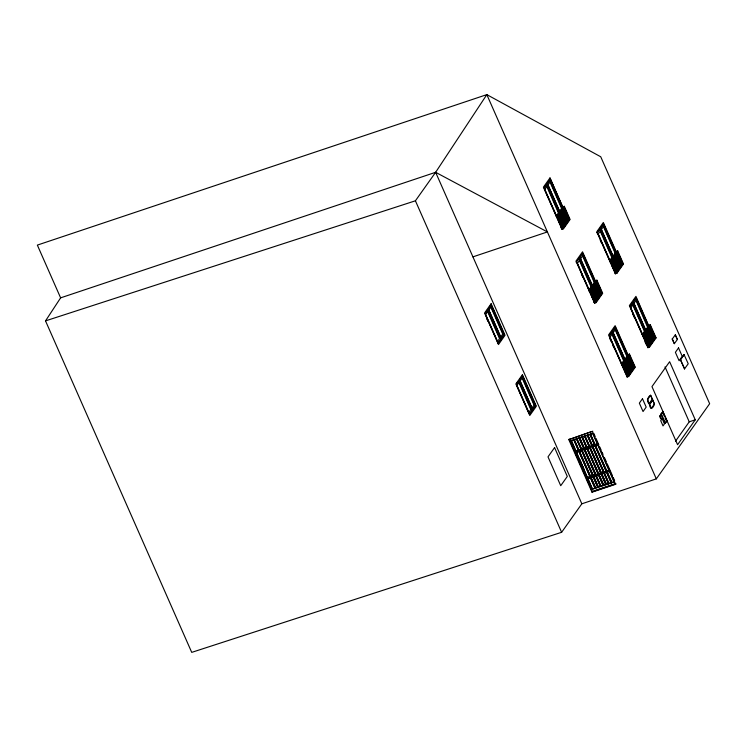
<?xml version="1.0" encoding="UTF-8"?>
<svg xmlns="http://www.w3.org/2000/svg" width="747" height="747" viewBox="0 0 747 747"><rect width="100%" height="100%" fill="white"/><g stroke="black" fill="none" stroke-linecap="round" stroke-linejoin="round"><path stroke-width="1.12" d="M45.52 320.883L60.619 297.857L435.632 172.305L486.829 94.626L600.737 156.777L709.65 403.707L656.314 478.874L581.838 503.805L561.623 532.294L191.727 652.374L45.52 320.883L415.416 200.794L435.632 172.305L547.402 231.934L472.935 256.865M562.724 206.854L549.969 177.935L543.396 187.189L561.949 229.254L563.527 228.731L570.101 219.45L564.312 206.312L562.734 206.835L556.151 216.107L557.729 215.584L564.312 206.312M544.152 187.534L545.291 185.928M547.915 182.221L549.054 180.625M550.268 179.607L544.246 188.113L561.651 227.574L567.683 219.076L550.268 179.607L549.615 179.831L566.553 218.227M488.93 307.708L490.06 306.111M491.283 305.093L485.251 313.6L498.305 343.2L504.337 334.703L491.283 305.093L490.63 305.318L503.683 334.917L500.854 338.914M557.944 214.996L558.7 213.941M560.203 211.821L562.706 208.292M556.851 216.835L562.015 228.031L561.492 228.199L562.248 227.695L562.706 228.75L561.949 229.254M558.14 215.015L558.803 214.632L564.134 226.724L563.471 227.107L558.523 215.892M556.384 216.014L544.722 189.57L546.832 186.601L564.218 226.042L564.751 225.874L559.559 213.577L558.887 213.95M564.751 225.874L546.421 184.332L547.075 184.117L564.975 224.987L565.498 224.81L560.306 212.521L559.643 212.895M560.913 211.662L566.394 223.549L565.722 223.932L560.39 211.84L560.913 211.662L566.245 223.755L565.722 223.932M561.669 210.598L567.001 222.69L566.478 222.867L561.146 210.775L561.809 210.402L567.141 222.494L565.768 224.445M562.566 209.337L567.748 221.635L567.225 221.812L561.893 209.72L562.566 209.337L567.748 221.635M549.969 177.935L568.504 220.58L567.981 220.748L562.65 208.656L563.313 208.282L562.79 208.46L564.06 211.354M563.574 227.798L569.587 219.329L564.256 207.236L558.242 215.706L563.574 227.798L562.528 228.152M559.298 217.638L565.152 209.954L559.26 218.684L565.152 209.954M563.789 221.019L565.89 218.059M568.047 216.527L561.52 225.174L568.047 216.527L562.043 224.996M560.997 227.798L562.127 226.201M563.201 227.209L568.542 219.683L569.587 219.329M564.218 226.042L564.891 225.669M564.975 224.987L565.638 224.614M566.478 222.867L567.141 222.494M567.225 221.812L567.897 221.429M567.981 220.748L568.644 220.374M562.706 228.75L564.545 226.164M497.651 343.415L501.144 339.203L488.08 309.603L487.427 309.828L500.481 339.427M577.87 259.807L579.653 257.986L593.379 289.397M601.111 230.506L600.168 228.367L603.006 224.38L620.412 263.85L617.582 267.837L618.236 267.622L621.065 263.626L603.66 224.156L596.974 232.877L599.804 228.881L618.133 270.423L617.61 270.591L600.214 231.15L598.114 234.119L609.776 260.563M576.17 262.197L582.856 253.485L600.261 292.945L596.405 297.68M516.457 383.977L517.596 382.38M520.22 378.673L521.359 377.076M522.583 376.058L516.551 384.556L529.604 414.155L535.636 405.658L522.583 376.058L521.92 376.273L534.983 405.873L532.144 409.87M520.033 381.063L522.134 378.103L534.03 405.079L531.929 408.039L520.491 382.1M595.536 281.245L582.548 251.804L575.984 261.067L594.537 303.123L596.106 302.6L602.689 293.319L596.89 280.181L595.088 281.031L595.611 280.863L596.069 281.908L595.546 282.086M616.873 252.589L616.35 252.766L615.892 251.711L617.694 250.861L623.493 263.999L616.91 273.281L615.341 273.804L596.788 231.738L603.352 222.485L616.574 252.449M596.89 280.181L590.307 289.453L588.739 289.985L595.611 280.863M616.705 272.44L622.214 264.681L616.415 251.534L609.543 260.656L611.111 260.133L617.694 250.861M590.532 288.874L591.279 287.81M594.285 283.58L595.789 281.46L596.834 281.105L602.166 293.197L596.162 301.667L590.821 289.575L596.834 281.105M614.342 255.315L615.089 254.251M615.593 253.55L616.592 252.141M589.719 290.854L589.196 291.031L589.719 290.854L594.593 301.9L594.07 302.077L594.593 301.9M591.241 288.706L596.573 300.798L596.05 300.976L590.718 288.884L591.391 288.51L596.722 300.602L596.199 300.77M594.248 284.476L599.58 296.568L599.057 296.736L593.725 284.644L594.388 284.271L599.729 296.363L599.197 296.54L594.257 285.326M594.995 283.412L600.336 295.504L599.813 295.681L594.472 283.589L595.144 283.216L600.476 295.308L599.953 295.476L582.604 255.969L580.503 258.929L598.076 298.679L597.553 298.856L593.641 289.453M599.281 291.732L595.228 282.534L595.891 282.151L601.083 294.449L600.56 294.626L599.402 291.993M610.532 261.534L610 261.711L610.532 261.534L615.397 272.58L614.874 272.748L615.397 272.58M615.696 269.023L611.522 259.564L612.195 259.181L617.526 271.273L617.003 271.45L615.845 268.827M614.305 256.212L619.636 268.304L619.114 268.481L613.782 256.389L614.445 256.006L619.777 268.098L619.254 268.276L615.192 259.078M615.052 255.147L620.383 267.239L619.861 267.417L614.529 255.325L615.192 254.951L620.533 267.043L620.001 267.221L615.061 255.997M615.808 254.092L621.14 266.184L620.617 266.362L615.276 254.269L615.948 253.887L621.28 265.979L620.757 266.156L615.808 254.942M616.555 253.037L622.027 264.924L621.364 265.297L616.032 253.205L616.555 253.037L621.887 265.129M597.731 283.823L591.204 292.469L597.731 283.823L591.727 292.292M612.68 262.188L618.535 254.503L612.643 263.233L618.535 254.503M591.997 291.778L591.25 289.556M592.744 290.714L591.997 288.501M594.248 288.603L593.501 286.381M595.004 287.539L595.891 286.278M596.498 285.419L597.852 284.084M612.801 262.449L618.656 254.764M594.22 297.922L595.275 296.438M596.367 294.897L598.468 291.928M615.024 268.593L616.079 267.118M619.272 262.608L617.171 265.568L601.307 229.609L603.408 226.649L615.07 253.093M594.78 298.081L600.635 290.396L594.743 299.127L600.635 290.396M615.584 268.761L621.439 261.077L615.024 269.984M614.902 269.723L621.439 261.077M596.778 297.157L599.608 293.169M593.576 301.667L595.368 299.855M600.877 294.178L600.42 293.123L601.176 292.619L599.85 289.612M595.779 301.078L601.12 293.552L602.166 293.197M615.92 272.702L621.924 264.233L622.97 263.878L617.638 251.786L611.634 260.255L616.966 272.347L622.97 263.878M594.537 303.123L601.102 293.87L595.322 280.704M615.341 273.804L621.924 264.531M600.793 294.869L595.294 302.619L594.771 302.796L594.304 301.741M529.52 413.577L532.434 410.159L519.38 380.559L518.726 380.783L531.78 410.383M609.879 334.469L611.018 332.873M613.651 329.166L614.781 327.569L627.48 356.375M630.123 305.953L633.045 302.535L649.983 340.94M633.886 300.649L635.015 299.052M649.32 343.601L653.644 337.495L636.239 298.034L630.207 306.531L647.621 346.001M628.348 355.647L615.136 325.673L608.562 334.936L627.116 376.992L628.685 376.469L635.267 367.197L629.469 354.05L627.667 354.909L628.19 354.732L628.657 355.777L628.124 355.955M649.171 326.308L649.694 326.131L648.938 326.635L648.471 325.58L650.273 324.73L656.071 337.868L649.488 347.15L647.92 347.672L629.366 305.616L635.94 296.354L654.465 338.998L653.942 339.175L648.611 327.083L649.283 326.7L654.465 338.998M628.19 354.732L621.317 363.854L622.886 363.322L629.469 354.05M623.11 362.743L626.117 358.504M627.368 356.739L629.413 354.984L634.754 367.076L628.741 375.545L623.409 363.453L629.413 354.984M643.914 333.414L643.167 334.479L644.213 334.124L650.217 325.655L655.558 337.747L649.545 346.216L644.213 334.124M645.417 331.304L646.164 330.239M646.921 329.184L649.171 326.009L650.217 325.655M648.471 325.58L648.994 325.412L642.121 334.535L643.69 334.002L650.273 324.73M569.195 439.105L592.39 491.685L616.004 483.776L615.631 484.299L592.016 492.208L568.822 439.628L591.736 431.561M622.307 364.732L621.784 364.9L622.307 364.732L627.172 375.769L626.649 375.946L627.116 376.992M623.82 362.575L629.161 374.667L628.638 374.845L623.297 362.753L623.82 362.575L629.161 374.667M623.418 367.982L609.888 337.308L611.989 334.348L629.385 373.789L629.908 373.612L611.578 332.079L612.241 331.855L630.132 372.725L630.664 372.557L625.472 360.259L624.8 360.633M626.079 359.4L631.551 371.296L630.888 371.67L625.556 359.578L626.079 359.4L631.411 371.492L630.888 371.67M626.826 358.345L632.158 370.437L631.635 370.615L626.303 358.523L626.976 358.14L632.307 370.232L630.926 372.183M627.583 357.281L632.914 369.382L632.392 369.55L627.06 357.458L627.583 357.281L632.914 369.382M628.33 356.226L633.661 368.318L633.139 368.495L627.807 356.403L628.33 356.226L633.661 368.318M643.111 335.403L642.588 335.58L643.111 335.403L647.976 346.449L647.453 346.627L648.209 346.122M644.633 333.255L649.965 345.347L649.442 345.525L644.101 333.433L644.633 333.255L649.965 345.347M643.755 337.607L630.692 307.988L632.793 305.019L650.189 344.47L650.712 344.292L645.52 331.995L644.857 332.378M646.276 330.94L645.604 331.313L650.945 343.405L651.468 343.228L646.276 330.94L645.753 331.117M646.883 330.081L652.215 342.173L651.692 342.35L646.36 330.258L646.883 330.081L652.215 342.173M647.63 329.025L652.971 341.118L652.439 341.286L647.107 329.194L647.63 329.025L652.971 341.118M648.387 327.961L653.718 340.053L653.195 340.23L647.864 328.138L648.387 327.961L653.718 340.053M624.464 365.386L630.309 357.692L624.417 366.432L623.782 366.338M645.268 336.057L651.123 328.372L645.221 337.102L651.123 328.372M571.156 440.861L571.446 440.45L592.483 489.238L571.156 440.861L592.716 433.643L614.053 482.02L592.483 489.238M630.309 357.692L624.417 366.432M582.118 450.236L579.429 451.141L595.658 487.94L594.995 488.314L573.808 439.74L578.449 450.254M573.668 439.946L574.322 439.572L578.962 450.086M584.35 448.284L579.709 437.761L600.905 486.344L596.414 475.624L593.716 476.53L598.356 487.035L597.693 487.417L576.507 438.834L592.744 475.652M627.853 370.307L625.753 373.267L624.352 370.101M628.946 368.766L631.047 365.806M648.657 340.987L646.557 343.947L645.156 340.772M651.851 336.477L649.75 339.446L633.886 303.478L635.996 300.518L653.195 340.23M627.359 371.959L633.213 364.265L627.321 373.005L633.213 364.265M648.163 342.63L654.017 334.945L648.125 343.676L654.017 334.945M627.471 372.221L633.325 364.536M648.284 342.901L651.431 338.466M652.038 337.607L652.934 336.346M599.113 474.728L603.744 485.233L603.081 485.606L581.894 437.032L586.535 447.546M581.754 437.238L582.408 436.864L587.049 447.378M627.293 373.939L629.646 371.324M629.357 371.035L632.84 366.824L615.435 327.354L609.403 335.851L626.808 375.321L632.84 366.824M648.657 343.825L649.797 342.229M632.998 367.001L633.755 366.497L632.998 367.001L633.465 368.047M604.5 472.916L601.802 473.822L606.443 484.327L605.78 484.71L584.593 436.127L589.234 446.65M584.443 436.332L585.106 435.959L601.344 472.767M628.358 374.947L633.699 367.421L634.754 367.076M648.499 346.571L654.503 338.102L655.558 337.747M628.638 374.845L629.301 374.471M629.385 373.789L630.048 373.407L624.716 361.315L624.053 361.697M630.132 372.725L630.804 372.351M631.635 370.615L632.307 370.232M632.392 369.55L633.054 369.177M633.139 368.495L633.811 368.122M647.92 347.672L648.676 347.168M649.442 345.525L650.105 345.151M650.189 344.47L650.861 344.087M650.945 343.405L651.608 343.032M651.692 342.35L652.355 341.967M652.439 341.286L653.111 340.912M653.942 339.175L654.615 338.793M575.862 451.281L597.572 443.858L575.862 451.281L576.329 452.327L598.039 444.904L592.903 446.622L608.992 483.636L587.796 435.053L592.436 445.576M609.132 483.43L608.478 483.804L587.282 435.23L591.923 445.744M576.329 452.327L578.103 451.58M607.199 472.02L611.83 482.525L611.167 482.898L589.981 434.324L606.219 471.133M568.822 439.628L592.81 431.196M672.263 339.007L675.316 334.843L677.37 339.512L674.326 343.676L672.263 339.007L674.326 343.676M587.459 477.576L609.169 470.152L587.459 477.576L587.926 478.622L609.636 471.198L606.685 472.188L611.317 482.693M587.926 478.622L591.026 477.436M647.397 399.748L650.665 395.284L652.523 399.486C648.835 410.29 644.866 397.563 650.665 395.284M680.396 359.755L684.177 354.573L680.396 359.755L684.579 368.915L680.526 359.718M649.255 403.959L652.523 399.486M649.367 404.22L652.635 399.748L654.493 403.959C650.805 414.753 646.837 402.035 652.635 399.748M651.225 408.422L654.493 403.959M592.016 492.208L592.679 491.274M595.658 487.94L574.182 439.778M598.356 487.035L576.871 438.872L576.357 439.04M601.046 486.129L600.392 486.512L579.056 438.144L579.569 437.966M684.448 368.962L688.23 363.77L684.047 354.61M603.744 485.233L582.268 437.07M606.443 484.327L584.957 436.164M611.83 482.525L590.345 434.362L589.841 434.53M660.871 414.174L662.953 411.793L666.978 420.906L665.409 423.119L664.886 423.288L660.871 414.174L662.953 411.793M614.053 482.02L614.342 481.6L592.782 488.827M664.886 423.288L666.978 420.906M675.503 441.188L689.238 421.831L695.252 419.814L669.629 361.716L651.963 386.61L677.585 444.708L695.252 419.814M564.256 207.236L563.21 207.591L568.542 219.683M562.967 208.217L563.49 208.04M561.809 210.402L561.286 210.579L566.618 222.671M561.062 211.457L560.539 211.634L561.697 214.268M565.264 210.215L564.629 210.131M560.306 212.521L559.783 212.69L563.845 221.896M559.559 213.577L559.036 213.754L560.306 216.639M558.803 214.632L558.28 214.809L559.438 217.442M568.168 216.789L567.524 216.705M567.029 219.301L567.683 219.076M563.826 223.801L564.48 223.586M563.471 227.107L563.994 226.929L558.663 214.837M600.168 228.367L600.821 228.152L618.88 269.359L618.357 269.536L613.026 257.444L613.548 257.267M615.892 251.711L616.415 251.534M614.669 255.129L615.192 254.951M612.279 258.499L612.942 258.126L618.273 270.218L617.75 270.395L612.801 259.181M612.008 263.149L612.531 262.972M621.028 261.515L621.551 261.338M612.988 265.381L613.511 265.204L614.211 266.782M620.412 263.85L621.065 263.626M621.224 263.803L621.747 263.626M621.681 264.858L622.214 264.681M617.218 268.35L617.872 268.136M594.621 283.384L595.144 283.216M592.222 286.764L592.885 286.39L598.226 298.483L597.703 298.66L594.108 290.508M590.858 288.678L591.391 288.51M600.747 290.658L600.112 290.574M601.223 294.243L600.7 294.421L597.105 286.269M594.621 298.865L594.21 299.304M503.683 334.917L504.337 334.703M636.239 298.034L635.585 298.249L652.047 335.58M648.004 327.933L648.527 327.765M647.78 328.82L647.257 328.997L651.309 338.195M651.235 328.633L650.59 328.549M645.52 331.995L644.997 332.172L649.946 343.387M644.773 333.059L644.25 333.227L648.424 342.696M654.129 335.207L653.494 335.123M653.644 337.495L650.161 341.706L650.814 341.491M654.503 338.4L656.071 337.868M654.269 338.727L654.792 338.55L649.171 326.009M653.336 340.025L653.858 339.857M675.316 334.843L677.37 339.512M630.431 357.962L629.786 357.869M625.472 360.259L624.95 360.437L629.123 369.905M623.969 362.379L623.446 362.556L625.65 367.552M624.763 368.579L625.286 368.402M625.809 370.942L626.331 370.764L625.641 369.186M534.983 405.873L535.636 405.658M627.349 376.665L627.872 376.488M572.342 440.151L591.932 433.596M587.142 435.436L587.656 435.258M590.205 447.528L587.515 448.433L598.646 473.673M593.753 490.91L615.22 483.72M617.554 253.261L618.88 256.277M620.654 260.292L621.98 263.299M651.459 330.146L652.346 332.154M616.564 253.887L621.504 265.101M648.751 326.878L652.813 336.085M665.017 366.898L689.238 421.831M651.814 339.334L652.589 341.09M614.305 257.061L615.08 258.817M646.893 330.93L651.832 342.145M613.698 257.071L619.03 269.163L618.507 269.331L613.558 258.117M633.409 302.021L651.468 343.228M600.457 228.666L612.689 256.398M650.31 341.454L651.085 343.209M602.054 232.634L603.464 235.837M604.407 237.976L608.637 247.574M609.58 249.703L612.876 257.173M633.223 303.31L636.986 311.844M637.929 313.973L639.339 317.176M640.282 319.305L645.455 331.042M632.392 302.759L650.712 344.292M612.045 259.386L617.377 271.478L616.854 271.656L616.088 269.9M612.054 260.236L612.829 261.992M613.875 264.354L615.724 268.565M611.111 260.133L616.91 273.281M643.69 334.002L649.488 347.15M611.027 261.618L616.098 273.299L615.575 273.477L615.108 272.422M643.606 335.487L644.493 337.504M645.389 339.512L648.051 345.562M597.628 232.662L615.033 272.123M611.644 264.793L613.044 267.958M647.686 346.291L648.153 347.346M600.271 240.347L601.204 242.476M632.849 314.216L634.259 317.419M645.081 341.949L646.024 344.087M662.43 411.961L664.223 416.014M665.11 418.049L666.455 421.084M661.394 413.997L665.409 423.119M650.534 395.322L652.392 399.533M652.504 399.794L654.363 403.996M563.724 207.713L565.049 210.719M597.637 284.588L598.515 286.596M630.216 358.467L632.429 363.481M568.822 220.132L568.364 219.076L567.832 219.254L568.299 220.309M600.943 292.955L601.4 294.001M633.521 366.824L633.988 367.879M627.9 354.573L633.699 367.421M563.173 208.488L568.504 220.58M595.751 282.357L601.083 294.449M647.528 399.701L649.386 403.912M649.498 404.174L651.356 408.376M564.527 212.4L568.122 220.552M595.761 283.206L596.648 285.223M629.114 358.831L633.288 368.29M582.202 253.7L595.845 284.635M596.788 286.764L599.131 292.105M628.423 358.504L632.186 367.038M566.095 218.722L550.025 182.1L547.924 185.06L565.498 224.81M566.599 219.861L567.375 221.607M632.532 369.354L615.192 329.838L613.082 332.798L630.664 372.557M627.611 360.95L631.392 369.532M598.833 297.623L593.641 285.326L598.973 297.418L598.31 297.801L592.969 285.709M562.276 215.575L564.592 220.841M565.096 221.971L565.871 223.726M594.855 289.453L598.45 297.595M625.697 359.372L631.028 371.464M547.439 183.603L560.614 213.474M561.557 215.603L564.844 223.073M580.017 257.472L593.669 288.407M594.603 290.546L597.432 296.942M630.01 370.811L612.605 331.341L611.952 331.565L613.829 335.833M592.754 287.436L593.529 289.192M547.728 185.956L549.605 190.224M550.548 192.352L557.131 207.292M579.84 258.761L583.127 266.231M584.07 268.36L585.48 271.563M586.423 273.691L587.833 276.894M588.776 279.023L592.072 286.493M614.772 337.961L616.182 341.164M617.125 343.293L621.355 352.901M622.298 355.03L625.118 361.436M579 258.21L597.329 299.743L596.806 299.921L591.475 287.828L592.138 287.446L597.469 299.538L596.946 299.715L595.789 297.091M560.773 217.694L564.368 225.846M593.351 291.563L595.676 296.83M624.193 361.492L629.525 373.584M591.073 286.913L579.411 260.47L577.31 263.439L589.906 291.993M560.017 218.75L561.417 221.906M562.846 225.155L563.611 226.901M592.604 292.628L594.92 297.885M626.574 369.653L628.395 373.771M560.129 220.654L561.174 223.026M592.707 294.533L593.753 296.895M557.729 215.584L563.527 228.731M590.307 289.453L596.106 302.6M622.886 363.322L628.685 376.469M556.917 215.603L557.374 216.658M558.084 218.077L562.089 227.144M589.495 289.472L590.662 291.946M591.559 293.963L592.885 296.979M593.781 298.996L595.107 302.021M622.363 363.798L627.247 374.882M561.725 227.872L562.183 228.927M576.824 261.982L594.229 301.452M591.307 295.168L592.231 297.287M581.343 273.934L582.753 277.137M609.692 338.204L611.102 341.407M612.988 345.674L613.922 347.803M656.314 478.874L486.829 94.626L37.35 245.1L60.619 297.857M593.744 433.297L595.135 436.453M596.059 438.564L598.842 444.867M599.766 446.967L601.158 450.124M602.091 452.234L603.016 454.335M604.407 457.491L606.265 461.693M607.19 463.794L612.297 475.363M613.222 477.464L614.613 480.62M592.436 431.729L615.631 484.299M590.494 434.156L606.732 470.965M592.39 446.799L603.52 472.039M603.987 473.094L608.618 483.598M589.691 447.696L600.831 472.944M605.929 484.504L601.288 473.99L598.599 474.896L603.231 485.401M598.132 473.841L587.002 448.602L584.303 449.507L600.532 486.306M584.817 449.33L595.947 474.578M579.205 437.938L583.837 448.452M577.02 438.666L593.258 475.475M593.202 476.698L597.843 487.212M578.916 451.309L590.046 476.549M590.513 477.604L595.144 488.108M576.012 451.076L576.469 452.122M587.609 477.37L588.066 478.416M569.952 439.75L574.126 449.208M575.059 451.309L580.158 462.879M581.082 464.979L582.473 468.136M583.407 470.236L591.288 488.118M435.632 172.305L581.838 503.805M488.454 309.09L501.508 338.69M519.744 380.046L532.798 409.645M489.192 312.479L490.592 315.654M491.526 317.764L492.927 320.939M493.86 323.049L499.454 335.739M520.024 382.38L521.892 386.61M522.825 388.72L524.217 391.895M525.15 394.014L526.551 397.18M527.485 399.3L530.743 406.695M486.465 318.045L487.866 321.219M415.416 200.794L561.623 532.294M491.124 303.74L484.551 313.002L498.464 344.554L505.037 335.291L491.124 303.74M487.642 311.648L485.541 314.618L497.437 341.584L499.538 338.624L487.642 311.648M490.844 307.148L488.743 310.108L500.639 337.084L502.74 334.114L490.844 307.148M522.424 374.705L515.85 383.958L529.763 415.509L536.337 406.247L522.424 374.705M518.941 382.613L516.84 385.573L528.736 412.549L530.837 409.58L518.941 382.613M554.573 447.602L547.999 456.856L560.726 485.709L567.3 476.446L554.573 447.602M654.036 337.345L654.559 337.168L654.036 337.345M579.952 460.012L583.986 469.686L579.952 460.012M642.476 398.702L639.339 403.128L643.046 411.541L646.183 407.115L642.476 398.702M678.528 347.897L675.391 352.323L679.098 360.736L682.235 356.31L678.528 347.897M660.012 415.677L659.582 416.294L660.693 418.806L661.123 418.199L660.012 415.677M662.169 418.6L660.712 420.654L663.028 425.911L664.485 423.857L662.169 418.6M646.099 339.082L645.567 339.25L646.613 341.622L647.135 341.444L646.099 339.082"/></g></svg>
